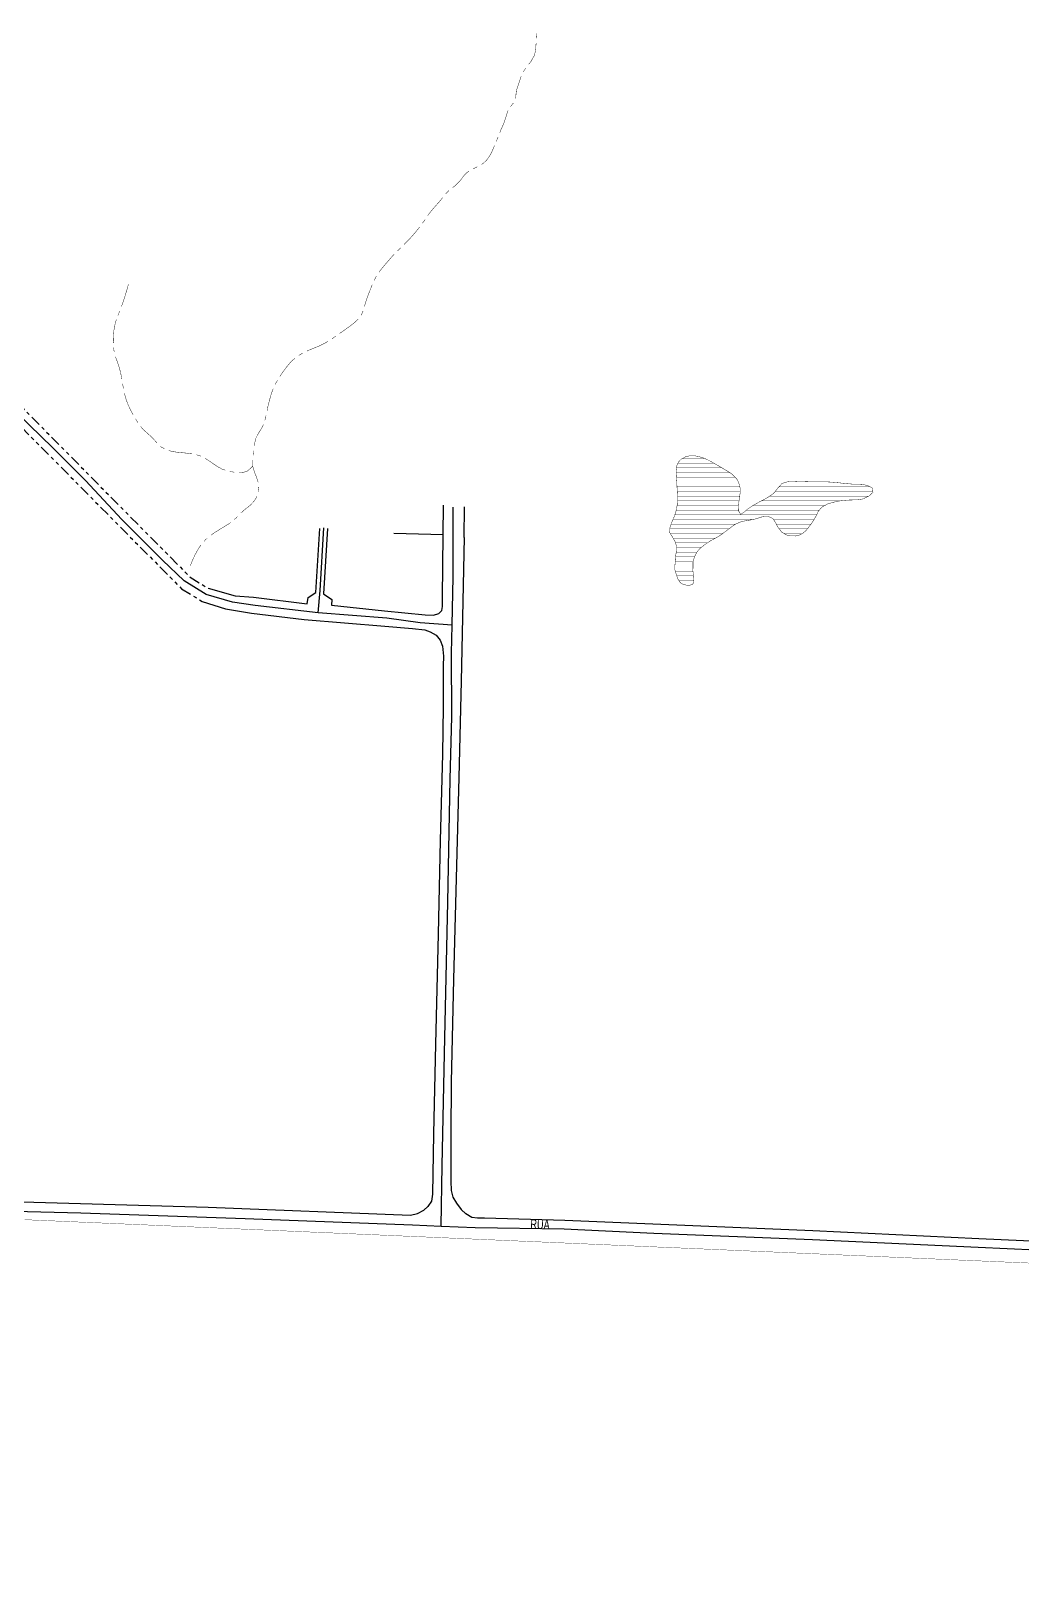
# Model space of a CAD drawing. Extents: x 204256 to 207861, y 4845615 to 4848347.
# Drawn here: x 206092 to 206515, y 4845615 to 4846280 of the extents above; entities that cross this region are included whole.
import ezdxf

# ---------------------------------------------------------------- set-up
doc = ezdxf.new("R2010")
doc.units = 0
doc.header["$LTSCALE"] = 1.5
doc.header["$MEASUREMENT"] = 0
doc.linetypes.add('TRACO_25', pattern=[8, 3, -1, 1, -1, 1, -1])
for name, color, linetype in [('HD-CURSO-INTER', 170, 'CONTINUOUS'), ('HD-HACH-HIDROG', 160, 'CONTINUOUS'), ('HD-LAGOS-PERENE', 170, 'CONTINUOUS'), ('LM-LIM-SETOR-FISCAL', 7, 'CONTINUOUS'), ('SV-EIXO-RUA-N-PAV', 6, 'CONTINUOUS'), ('SV-EIXO-RUA-PAV', 20, 'CONTINUOUS'), ('SV-RUA-PAVIM-S-GUIA-C-GUIA', 7, 'CONTINUOUS'), ('SV-TXT-RUA-PAV-S-GUIA-C-GUIA', 7, 'CONTINUOUS')]:
    doc.layers.add(name, color=color, linetype=linetype)
doc.styles.add('ARIAL', font='ARIAL.TTF')
doc.linetypes.add('Limite', pattern='A,20,-3,[130,ltypeshp.shx,S=6.35,R=0,X=0,Y=0],-3,20', length=46)

# ---------------------------------------------------------------- blocks, each defined once
blk = doc.blocks.new('*X13')
at = {"layer": 'HD-HACH-HIDROG', "const_width": 0.13}
for points in [[(206370.079111, 4846097.54241), (206379.370826, 4846097.542503)], [(206367.423489, 4846093.542317), (206386.883802, 4846093.542512)], [(206367.438544, 4846091.542284), (206390.13441, 4846091.542511)], [(206368.087443, 4846095.542357), (206383.469123, 4846095.54251)], [(206367.453599, 4846089.542251), (206392.478745, 4846089.542502)], [(206367.54974, 4846087.542219), (206393.612091, 4846087.54248)], [(206367.661472, 4846085.542187), (206394.450013, 4846085.542455)], [(206367.746233, 4846083.542155), (206394.49991, 4846083.542423)], [(206409.59281, 4846083.542574), (206451.374136, 4846083.542992)], [(206411.079675, 4846085.542622), (206449.568778, 4846085.543006)], [(206416.281838, 4846087.542707), (206432.832698, 4846087.542872)], [(206367.678435, 4846077.542056), (206393.956649, 4846077.542318)], [(206367.768933, 4846081.542122), (206394.481278, 4846081.54239)], [(206367.791633, 4846079.54209), (206394.186191, 4846079.542354)], [(206400.187461, 4846077.542381), (206430.638307, 4846077.542685)], [(206403.840733, 4846079.54245), (206437.76503, 4846079.542789)], [(206407.241634, 4846081.542517), (206449.337669, 4846081.542938)], [(206365.96018, 4846071.541939), (206400.03646, 4846071.54228)], [(206366.599813, 4846073.541979), (206427.285898, 4846073.542586)], [(206367.139124, 4846075.542017), (206394.036261, 4846075.542286)], [(206397.160315, 4846075.542317), (206428.308659, 4846075.542629)], [(206408.868167, 4846071.542368), (206426.219208, 4846071.542542)], [(206364.560565, 4846067.541859), (206389.828184, 4846067.542112)], [(206364.729599, 4846065.541828), (206387.131536, 4846065.542052)], [(206365.104932, 4846069.541898), (206392.866032, 4846069.542175)], [(206366.229612, 4846063.54181), (206384.0557, 4846063.541988)], [(206410.110457, 4846069.542348), (206424.832047, 4846069.542495)], [(206411.16475, 4846067.542325), (206423.23214, 4846067.542446)], [(206413.545479, 4846065.542316), (206420.80076, 4846065.542389)], [(206367.023729, 4846061.541785), (206380.518028, 4846061.54192)], [(206367.259831, 4846057.541721), (206376.159901, 4846057.54181)], [(206367.528641, 4846059.541757), (206378.012818, 4846059.541862)], [(206366.778929, 4846051.541618), (206374.497516, 4846051.541695)], [(206366.902888, 4846053.541652), (206374.566245, 4846053.541728)], [(206367.064424, 4846055.541686), (206375.18098, 4846055.541768)], [(206366.830153, 4846049.541585), (206374.468465, 4846049.541662)], [(206367.559517, 4846047.541559), (206374.711557, 4846047.541631)], [(206368.44214, 4846045.541535), (206374.809643, 4846045.541599)]]:
    blk.add_lwpolyline(points, dxfattribs=at)

msp = doc.modelspace()

# ---------------------------------------------------------------- linework, layer by layer
at = {"layer": 'HD-CURSO-INTER', "const_width": 0.18}
for points in [[(206307.77, 4846277.44), (206307.73, 4846277.01)], [(206307.8, 4846278.01), (206307.77, 4846277.44)], [(206307.85, 4846279.01), (206307.8, 4846278.01)], [(206306.82, 4846269.64), (206305.54, 4846267.43)], [(206306.92, 4846270.07), (206306.82, 4846269.64)], [(206307.34, 4846272.05), (206306.92, 4846270.07)], [(206307.41, 4846273.03), (206307.34, 4846272.05)], [(206307.45, 4846273.57), (206307.41, 4846273.03)], [(206307.48, 4846274.02), (206307.45, 4846273.57)], [(206307.55, 4846275.02), (206307.48, 4846274.02)], [(206302.19, 4846262.8), (206302.07, 4846262.55)], [(206302.59, 4846263.4), (206302.19, 4846262.8)], [(206303.15, 4846264.23), (206302.59, 4846263.4)], [(206304.41, 4846265.89), (206304.35, 4846265.82)], [(206304.97, 4846266.61), (206304.41, 4846265.89)], [(206305.35, 4846267.09), (206304.97, 4846266.61)], [(206305.54, 4846267.43), (206305.35, 4846267.09)], [(206299.72, 4846256.36), (206299.28, 4846255.07)], [(206299.91, 4846256.96), (206299.72, 4846256.36)], [(206300.17, 4846257.79), (206299.91, 4846256.96)], [(206300.21, 4846257.92), (206300.17, 4846257.79)], [(206301.13, 4846260.63), (206300.21, 4846257.92)], [(206301.19, 4846260.75), (206301.13, 4846260.63)], [(206297.83, 4846249.33), (206297.2, 4846248.56)], [(206298.87, 4846251.67), (206298.65, 4846251.14)], [(206298.9, 4846252.1), (206298.87, 4846251.67)], [(206298.96, 4846253.19), (206298.9, 4846252.1)], [(206299.08, 4846254.09), (206298.96, 4846253.19)], [(206299.15, 4846254.69), (206299.08, 4846254.09)], [(206299.28, 4846255.07), (206299.15, 4846254.69)], [(206294.59, 4846243.07), (206293.97, 4846241.31)], [(206294.63, 4846243.2), (206294.59, 4846243.07)], [(206295, 4846244.53), (206294.63, 4846243.2)], [(206295.2, 4846245.11), (206295, 4846244.53)], [(206295.49, 4846245.94), (206295.2, 4846245.11)], [(206295.56, 4846246.05), (206295.49, 4846245.94)], [(206296.97, 4846248.28), (206296.63, 4846247.74)], [(206297.2, 4846248.56), (206296.97, 4846248.28)], [(206292.14, 4846236.98), (206292.03, 4846236.7)], [(206292.41, 4846237.63), (206292.14, 4846236.98)], [(206292.72, 4846238.36), (206292.41, 4846237.63)], [(206292.81, 4846238.55), (206292.72, 4846238.36)], [(206293.65, 4846240.43), (206292.81, 4846238.55)], [(206293.97, 4846241.31), (206293.65, 4846240.43)], [(206288.98, 4846229.31), (206288.66, 4846228.56)], [(206289.56, 4846230.66), (206288.98, 4846229.31)], [(206289.78, 4846231.15), (206289.56, 4846230.66)], [(206291.05, 4846234.18), (206290.56, 4846232.99)], [(206291.31, 4846234.84), (206291.05, 4846234.18)], [(206285.23, 4846223.81), (206284.2, 4846223.07)], [(206285.76, 4846224.31), (206285.23, 4846223.81)], [(206286.33, 4846224.83), (206285.76, 4846224.31)], [(206286.46, 4846225.02), (206286.33, 4846224.83)], [(206288.01, 4846227.2), (206286.46, 4846225.02)], [(206288.15, 4846227.49), (206288.01, 4846227.2)], [(206288.66, 4846228.56), (206288.15, 4846227.49)], [(206275.05, 4846216.06), (206273.45, 4846214.47)], [(206275.49, 4846216.66), (206275.05, 4846216.06)], [(206275.96, 4846217.28), (206275.49, 4846216.66)], [(206276.09, 4846217.46), (206275.96, 4846217.28)], [(206276.87, 4846218.49), (206276.09, 4846217.46)], [(206277.36, 4846219), (206276.87, 4846218.49)], [(206278.02, 4846219.68), (206277.36, 4846219)], [(206278.07, 4846219.71), (206278.02, 4846219.68)], [(206278.92, 4846220.22), (206278.07, 4846219.71)], [(206281.95, 4846221.84), (206280.65, 4846221.24)], [(206282.45, 4846222.1), (206281.95, 4846221.84)], [(206269.16, 4846210.83), (206268.93, 4846210.55)], [(206269.62, 4846211.27), (206269.16, 4846210.83)], [(206270.34, 4846211.96), (206269.62, 4846211.27)], [(206271.98, 4846213.29), (206271.89, 4846213.22)], [(206272.69, 4846213.82), (206271.98, 4846213.29)], [(206273.19, 4846214.2), (206272.69, 4846213.82)], [(206273.45, 4846214.47), (206273.19, 4846214.2)], [(206262.81, 4846203.31), (206261.89, 4846202.1)], [(206263.13, 4846203.67), (206262.81, 4846203.31)], [(206264.78, 4846205.56), (206263.13, 4846203.67)], [(206265.1, 4846205.93), (206264.78, 4846205.56)], [(206265.78, 4846206.68), (206265.1, 4846205.93)], [(206266.41, 4846207.44), (206265.78, 4846206.68)], [(206267.28, 4846208.48), (206266.41, 4846207.44)], [(206267.67, 4846208.99), (206267.28, 4846208.48)], [(206257.84, 4846196.39), (206257.22, 4846195.61)], [(206259.95, 4846199.29), (206259.03, 4846198)], [(206260.18, 4846199.64), (206259.95, 4846199.29)], [(206261.65, 4846201.77), (206261.31, 4846201.28)], [(206261.89, 4846202.1), (206261.65, 4846201.77)], [(206252.43, 4846190.16), (206251.19, 4846188.93)], [(206252.61, 4846190.34), (206252.43, 4846190.16)], [(206253.47, 4846191.25), (206252.61, 4846190.34)], [(206253.98, 4846191.8), (206253.47, 4846191.25)], [(206254.48, 4846192.35), (206253.98, 4846191.8)], [(206254.64, 4846192.55), (206254.48, 4846192.35)], [(206255.98, 4846194.09), (206254.64, 4846192.55)], [(206256.59, 4846194.83), (206255.98, 4846194.09)], [(206256.93, 4846195.25), (206256.59, 4846194.83)], [(206257.22, 4846195.61), (206256.93, 4846195.25)], [(206246.08, 4846183.82), (206244.27, 4846181.73)], [(206246.24, 4846183.99), (206246.08, 4846183.82)], [(206246.92, 4846184.72), (206246.24, 4846183.99)], [(206249.3, 4846187.09), (206248.33, 4846186.14)], [(206249.76, 4846187.54), (206249.3, 4846187.09)], [(206241.27, 4846178.14), (206240.47, 4846177.08)], [(206241.7, 4846178.66), (206241.27, 4846178.14)], [(206242.22, 4846179.31), (206241.7, 4846178.66)], [(206242.33, 4846179.44), (206242.22, 4846179.31)], [(206244.12, 4846181.56), (206242.33, 4846179.44)], [(206244.27, 4846181.73), (206244.12, 4846181.56)], [(206133.15, 4846170.5), (206132.73, 4846169.06)], [(206133.29, 4846170.98), (206133.15, 4846170.5)], [(206133.57, 4846171.94), (206133.29, 4846170.98)], [(206236.89, 4846169.98), (206236.51, 4846169.03)], [(206237.25, 4846170.89), (206236.89, 4846169.98)], [(206237.44, 4846171.38), (206237.25, 4846170.89)], [(206237.63, 4846171.82), (206237.44, 4846171.38)], [(206239.36, 4846175.42), (206238.46, 4846173.63)], [(206131, 4846163.65), (206130.55, 4846162.41)], [(206131.22, 4846164.3), (206131, 4846163.65)], [(206131.95, 4846166.5), (206131.22, 4846164.3)], [(206132.15, 4846167.15), (206131.95, 4846166.5)], [(206132.73, 4846169.06), (206132.15, 4846167.15)], [(206132.73, 4846169.06), (206132.73, 4846169.06)], [(206234.75, 4846164.12), (206234.27, 4846162.41)], [(206234.82, 4846164.33), (206234.75, 4846164.12)], [(206235.21, 4846165.56), (206234.82, 4846164.33)], [(206235.46, 4846166.22), (206235.21, 4846165.56)], [(206236.25, 4846168.36), (206235.46, 4846166.22)], [(206236.51, 4846169.03), (206236.25, 4846168.36)], [(206128.41, 4846156.81), (206128.1, 4846155.86)], [(206129.36, 4846159.36), (206129.09, 4846158.69)], [(206129.46, 4846159.62), (206129.36, 4846159.36)], [(206129.84, 4846160.55), (206129.46, 4846159.62)], [(206231.27, 4846156.72), (206230.17, 4846155.71)], [(206231.58, 4846157.12), (206231.27, 4846156.72)], [(206233.06, 4846159.07), (206232.79, 4846158.72)], [(206233.27, 4846159.58), (206233.06, 4846159.07)], [(206233.66, 4846160.5), (206233.27, 4846159.58)], [(206127.17, 4846149.95), (206127.13, 4846149.32)], [(206127.22, 4846150.83), (206127.17, 4846149.95)], [(206127.23, 4846150.95), (206127.22, 4846150.83)], [(206127.36, 4846152.33), (206127.23, 4846150.95)], [(206127.47, 4846152.93), (206127.36, 4846152.33)], [(206127.9, 4846155.26), (206127.47, 4846152.93)], [(206128.1, 4846155.86), (206127.9, 4846155.26)], [(206222.08, 4846149.84), (206221.25, 4846149.27)], [(206225.28, 4846152.07), (206223.72, 4846150.98)], [(206225.36, 4846152.13), (206225.28, 4846152.07)], [(206226.51, 4846152.94), (206225.36, 4846152.13)], [(206226.99, 4846153.29), (206226.51, 4846152.94)], [(206227.74, 4846153.83), (206226.99, 4846153.29)], [(206227.8, 4846153.87), (206227.74, 4846153.83)], [(206228.95, 4846154.73), (206227.8, 4846153.87)], [(206229.39, 4846155.08), (206228.95, 4846154.73)], [(206230.15, 4846155.69), (206229.39, 4846155.08)], [(206230.17, 4846155.71), (206230.15, 4846155.69)], [(206127.09, 4846147.95), (206127.08, 4846147.39)], [(206127.08, 4846147.39), (206127.09, 4846146.95)], [(206127.13, 4846149.32), (206127.09, 4846147.95)], [(206127.22, 4846144.96), (206127.46, 4846142.97)], [(206210.82, 4846143.92), (206209.7, 4846143.41)], [(206211.53, 4846144.21), (206210.82, 4846143.92)], [(206212.22, 4846144.49), (206211.53, 4846144.21)], [(206212.45, 4846144.59), (206212.22, 4846144.49)], [(206214.99, 4846145.63), (206212.45, 4846144.59)], [(206215.22, 4846145.74), (206214.99, 4846145.63)], [(206217.24, 4846146.73), (206215.22, 4846145.74)], [(206217.89, 4846147.11), (206217.24, 4846146.73)], [(206218.54, 4846147.49), (206217.89, 4846147.11)], [(206218.75, 4846147.62), (206218.54, 4846147.49)], [(206221.06, 4846149.14), (206220.43, 4846148.71)], [(206221.25, 4846149.27), (206221.06, 4846149.14)], [(206128, 4846141.05), (206128.34, 4846140.11)], [(206128.34, 4846140.11), (206128.38, 4846139.97)], [(206128.38, 4846139.97), (206128.68, 4846139.17)], [(206128.68, 4846139.17), (206128.91, 4846138.56)], [(206128.91, 4846138.56), (206129.64, 4846136.33)], [(206129.64, 4846136.33), (206129.75, 4846136)], [(206200.97, 4846136.57), (206200.52, 4846135.94)], [(206201.11, 4846136.74), (206200.97, 4846136.57)], [(206202.89, 4846138.87), (206201.11, 4846136.74)], [(206203.06, 4846139.02), (206202.89, 4846138.87)], [(206204.56, 4846140.34), (206203.06, 4846139.02)], [(206207.34, 4846142.23), (206206.18, 4846141.52)], [(206207.9, 4846142.53), (206207.34, 4846142.23)], [(206129.75, 4846136), (206129.91, 4846135.36)], [(206129.91, 4846135.36), (206130.12, 4846134.54)], [(206130.12, 4846134.54), (206130.36, 4846133.42)], [(206130.36, 4846133.42), (206130.43, 4846133.07)], [(206130.43, 4846133.07), (206130.72, 4846131.45)], [(206196.57, 4846129.98), (206196.21, 4846129.21)], [(206196.65, 4846130.11), (206196.57, 4846129.98)], [(206197.17, 4846130.96), (206196.65, 4846130.11)], [(206198.87, 4846133.62), (206198.22, 4846132.66)], [(206199.36, 4846134.31), (206198.87, 4846133.62)], [(206200.09, 4846135.35), (206199.36, 4846134.31)], [(206200.52, 4846135.94), (206200.09, 4846135.35)], [(206131.06, 4846129.48), (206131.23, 4846128.49)], [(206131.23, 4846128.49), (206131.4, 4846127.51)], [(206131.4, 4846127.51), (206131.4, 4846127.51)], [(206131.82, 4846125.55), (206132.01, 4846124.7)], [(206132.01, 4846124.7), (206132.32, 4846123.61)], [(206132.32, 4846123.61), (206132.42, 4846123.25)], [(206132.42, 4846123.25), (206132.61, 4846122.66)], [(206194.3, 4846124.42), (206193.79, 4846122.65)], [(206194.35, 4846124.57), (206194.3, 4846124.42)], [(206194.77, 4846125.85), (206194.35, 4846124.57)], [(206195, 4846126.46), (206194.77, 4846125.85)], [(206195.3, 4846127.26), (206195, 4846126.46)], [(206195.37, 4846127.4), (206195.3, 4846127.26)], [(206132.61, 4846122.66), (206132.89, 4846121.82)], [(206132.89, 4846121.82), (206133.3, 4846120.78)], [(206133.3, 4846120.78), (206133.44, 4846120.42)], [(206133.44, 4846120.42), (206134.57, 4846118.07)], [(206134.57, 4846118.07), (206134.74, 4846117.72)], [(206134.74, 4846117.72), (206135.04, 4846117.18)], [(206135.04, 4846117.18), (206135.47, 4846116.41)], [(206135.47, 4846116.41), (206135.53, 4846116.31)], [(206192.68, 4846117.91), (206192.66, 4846117.79)], [(206192.86, 4846118.77), (206192.68, 4846117.91)], [(206192.99, 4846119.38), (206192.86, 4846118.77)], [(206193.08, 4846119.74), (206192.99, 4846119.38)], [(206193.69, 4846122.29), (206193.08, 4846119.74)], [(206193.79, 4846122.65), (206193.69, 4846122.29)], [(206136.54, 4846114.59), (206137.06, 4846113.73)], [(206137.06, 4846113.73), (206137.25, 4846113.41)], [(206137.25, 4846113.41), (206137.59, 4846112.89)], [(206138.77, 4846111.27), (206139.4, 4846110.49)], [(206139.4, 4846110.49), (206139.76, 4846110.04)], [(206139.76, 4846110.04), (206141.55, 4846108.42)], [(206190.44, 4846110.65), (206189.67, 4846109.38)], [(206190.68, 4846111.1), (206190.44, 4846110.65)], [(206191.14, 4846111.99), (206190.68, 4846111.1)], [(206191.14, 4846111.99), (206191.14, 4846111.99)], [(206191.93, 4846114.33), (206191.78, 4846113.89)], [(206192.05, 4846114.85), (206191.93, 4846114.33)], [(206192.26, 4846115.8), (206192.05, 4846114.85)], [(206192.27, 4846115.82), (206192.26, 4846115.8)], [(206141.55, 4846108.42), (206141.97, 4846108.04)], [(206141.97, 4846108.04), (206143.05, 4846107.09)], [(206143.05, 4846107.09), (206143.11, 4846107.05)], [(206143.11, 4846107.05), (206144.44, 4846105.65)], [(206144.44, 4846105.65), (206144.83, 4846105.25)], [(206144.83, 4846105.25), (206145.77, 4846104.16)], [(206187.24, 4846103.4), (206187.18, 4846102.91)], [(206187.37, 4846103.89), (206187.24, 4846103.4)], [(206187.96, 4846106.26), (206187.37, 4846103.89)], [(206188.21, 4846106.76), (206187.96, 4846106.26)], [(206188.87, 4846108.07), (206188.21, 4846106.76)], [(206189.15, 4846108.53), (206188.87, 4846108.07)], [(206189.66, 4846109.36), (206189.15, 4846108.53)], [(206189.67, 4846109.38), (206189.66, 4846109.36)], [(206147.22, 4846102.78), (206147.51, 4846102.51)], [(206147.51, 4846102.51), (206148.94, 4846101.78)], [(206150.76, 4846100.98), (206151.63, 4846100.73)], [(206151.63, 4846100.73), (206152.71, 4846100.52)], [(206152.71, 4846100.52), (206153.14, 4846100.44)], [(206153.14, 4846100.44), (206154.68, 4846100.22)], [(206154.68, 4846100.22), (206154.73, 4846100.22)], [(206154.73, 4846100.22), (206157.67, 4846099.93)], [(206157.67, 4846099.93), (206157.7, 4846099.93)], [(206157.7, 4846099.93), (206159.66, 4846099.7)], [(206159.66, 4846099.7), (206160.62, 4846099.59)], [(206160.62, 4846099.59), (206160.65, 4846099.59)], [(206162.6, 4846099.17), (206163.56, 4846098.88)], [(206163.56, 4846098.88), (206164.26, 4846098.66)], [(206164.26, 4846098.66), (206164.5, 4846098.54)], [(206166.27, 4846097.61), (206166.9, 4846097.28)], [(206166.9, 4846097.28), (206167.97, 4846096.57)], [(206167.97, 4846096.57), (206168.16, 4846096.44)], [(206168.16, 4846096.44), (206169.61, 4846095.42)], [(206186.55, 4846096.95), (206186.49, 4846096.32)], [(206186.49, 4846096.32), (206186.53, 4846094.95)], [(206186.92, 4846100.38), (206186.76, 4846098.93)], [(206186.97, 4846100.92), (206186.92, 4846100.38)], [(206169.61, 4846095.42), (206170.11, 4846095.07)], [(206170.11, 4846095.07), (206171.26, 4846094.3)], [(206171.26, 4846094.3), (206171.37, 4846094.23)], [(206171.37, 4846094.23), (206173.01, 4846093.33)], [(206173.01, 4846093.33), (206173.59, 4846093.01)], [(206173.59, 4846093.01), (206174.87, 4846092.6)], [(206176.78, 4846092.04), (206177.77, 4846091.86)], [(206177.77, 4846091.86), (206177.9, 4846091.84)], [(206177.9, 4846091.84), (206178.76, 4846091.74)], [(206180.75, 4846091.59), (206181, 4846091.58)], [(206181, 4846091.58), (206181.75, 4846091.62)], [(206181.75, 4846091.62), (206182.52, 4846091.67)], [(206182.52, 4846091.67), (206183.71, 4846091.98)], [(206183.71, 4846091.98), (206184.26, 4846092.13)], [(206184.26, 4846092.13), (206186.05, 4846093.78)], [(206186.05, 4846093.78), (206186.46, 4846094.15)], [(206186.46, 4846094.15), (206186.55, 4846094.34)], [(206186.53, 4846094.95), (206186.55, 4846094.34)], [(206186.55, 4846094.34), (206187.26, 4846092.06)], [(206187.26, 4846092.06), (206187.42, 4846091.52)], [(206187.42, 4846091.52), (206187.98, 4846090.19)], [(206187.98, 4846090.19), (206188.02, 4846090.11)], [(206188.02, 4846090.11), (206188.61, 4846088.3)], [(206188.61, 4846088.3), (206188.9, 4846087.42)], [(206188.9, 4846087.42), (206188.91, 4846087.34)], [(206189.16, 4846084.42), (206188.94, 4846083.38)], [(206189.14, 4846085.36), (206189.16, 4846084.42)], [(206184.22, 4846076.57), (206183.05, 4846075.66)], [(206184.63, 4846076.89), (206184.22, 4846076.57)], [(206185.4, 4846077.51), (206184.63, 4846076.89)], [(206185.41, 4846077.52), (206185.4, 4846077.51)], [(206187.27, 4846079.46), (206185.41, 4846077.52)], [(206187.43, 4846079.72), (206187.27, 4846079.46)], [(206188.08, 4846080.75), (206187.43, 4846079.72)], [(206188.39, 4846081.47), (206188.08, 4846080.75)], [(206176.35, 4846069.68), (206176.09, 4846069.49)], [(206177.18, 4846070.24), (206176.35, 4846069.68)], [(206179.41, 4846072.11), (206178.71, 4846071.52)], [(206179.47, 4846072.17), (206179.41, 4846072.11)], [(206180.17, 4846072.88), (206179.47, 4846072.17)], [(206183.04, 4846075.65), (206181.57, 4846074.31)], [(206183.05, 4846075.66), (206183.04, 4846075.65)], [(206167.2, 4846063.6), (206166.47, 4846062.92)], [(206170.42, 4846066.02), (206168.76, 4846064.85)], [(206171.24, 4846066.53), (206170.42, 4846066.02)], [(206172.97, 4846067.6), (206171.24, 4846066.53)], [(206173.8, 4846068.1), (206172.97, 4846067.6)], [(206174.81, 4846068.7), (206173.8, 4846068.1)], [(206175.51, 4846069.14), (206174.81, 4846068.7)], [(206176.09, 4846069.49), (206175.51, 4846069.14)], [(206161.96, 4846056.42), (206161.5, 4846055.47)], [(206162.42, 4846057.24), (206161.96, 4846056.42)], [(206163.14, 4846058.57), (206162.42, 4846057.24)], [(206163.4, 4846058.98), (206163.14, 4846058.57)], [(206163.94, 4846059.84), (206163.4, 4846058.98)], [(206164.52, 4846060.64), (206163.94, 4846059.84)], [(206166.32, 4846062.78), (206165.79, 4846062.18)], [(206166.47, 4846062.92), (206166.32, 4846062.78)], [(206160.46, 4846053.11), (206159.97, 4846051.77)], [(206160.69, 4846053.64), (206160.46, 4846053.11)], [(206161.3, 4846055.07), (206160.69, 4846053.64)], [(206161.5, 4846055.47), (206161.3, 4846055.07)]]:
    msp.add_lwpolyline(points, dxfattribs=at)
at = {"layer": 'HD-LAGOS-PERENE', "const_width": 0.18}
msp.add_lwpolyline([(206445.25, 4846086.61), (206443.74, 4846086.61), (206442.24, 4846086.67), (206439.55, 4846086.9), (206436.57, 4846087.22), (206433.58, 4846087.49), (206431.3, 4846087.61), (206429.79, 4846087.64), (206428.28, 4846087.65), (206426.78, 4846087.65), (206423.79, 4846087.66), (206421.49, 4846087.73), (206418.51, 4846087.82), (206415.51, 4846087.71), (206413.94, 4846087.44), (206412.52, 4846086.91), (206410.57, 4846084.78), (206409.09, 4846082.89), (206407.91, 4846081.95), (206406.64, 4846081.11), (206404.84, 4846080.07), (206402.19, 4846078.69), (206399.72, 4846077.27), (206397.99, 4846076.12), (206396.21, 4846074.6), (206394.89, 4846073.73), (206393.99, 4846075.13), (206393.94, 4846077.51), (206394.13, 4846079.44), (206394.38, 4846080.93), (206394.68, 4846083.46), (206394.63, 4846084.96), (206393.94, 4846087.51), (206393.18, 4846088.83), (206391.09, 4846090.97), (206389.85, 4846091.81), (206388.14, 4846092.82), (206386.19, 4846093.95), (206383.61, 4846095.47), (206381.58, 4846096.6), (206380.23, 4846097.26), (206378.84, 4846097.84), (206377.02, 4846098.4), (206375.54, 4846098.67), (206372.86, 4846098.67), (206371.39, 4846098.33), (206369.38, 4846097.23), (206368.34, 4846096.14), (206367.64, 4846094.66), (206367.29, 4846092.26), (206367.34, 4846090.75), (206367.45, 4846089.25), (206367.56, 4846087.72), (206367.71, 4846084.73), (206367.83, 4846082.65), (206367.89, 4846081.14), (206367.9, 4846079.64), (206367.81, 4846078.03), (206367.25, 4846075.08), (206366.8, 4846073.64), (206366.25, 4846072.23), (206365.62, 4846070.8), (206364.66, 4846068.08), (206364.54, 4846065.99), (206365.48, 4846064.46), (206366.83, 4846062.16), (206367.45, 4846060.17), (206367.42, 4846058.15), (206367.01, 4846055.46), (206366.93, 4846053.88), (206366.77, 4846051.74), (206366.72, 4846050.22), (206367.38, 4846048.05), (206367.91, 4846046.38), (206369.04, 4846044.61), (206370.37, 4846043.79), (206372.76, 4846043.3), (206374.46, 4846043.96), (206374.89, 4846045.92), (206374.75, 4846047.42), (206374.46, 4846049.47), (206374.49, 4846051.28), (206374.51, 4846053.4), (206375.08, 4846055.51), (206376.29, 4846057.82), (206377.44, 4846059.11), (206379.51, 4846060.81), (206382, 4846062.46), (206383.33, 4846063.16), (206385.6, 4846064.46), (206386.84, 4846065.3), (206388.88, 4846066.81), (206390.06, 4846067.72), (206391.75, 4846068.96), (206393.02, 4846069.75), (206395.23, 4846070.63), (206396.7, 4846070.95), (206398.2, 4846071.19), (206399.7, 4846071.44), (206401.6, 4846071.89), (206403.59, 4846072.56), (206405.17, 4846072.84), (206406.77, 4846072.77), (206408.6, 4846071.96), (206409.96, 4846069.82), (206410.61, 4846068.45), (206412.27, 4846066.22), (206414.09, 4846065.06), (206415.54, 4846064.61), (206418.28, 4846064.5), (206419.78, 4846064.84), (206421.15, 4846065.48), (206422.63, 4846066.75), (206423.6, 4846067.91), (206424.58, 4846069.2), (206425.69, 4846070.73), (206426.93, 4846072.8), (206427.93, 4846074.93), (206429.38, 4846076.73), (206431.84, 4846078.11), (206433.27, 4846078.57), (206435.11, 4846079.05), (206437.43, 4846079.51), (206440.42, 4846079.82), (206442.14, 4846079.87), (206443.67, 4846079.9), (206445.17, 4846079.99), (206446.9, 4846080.29), (206449.57, 4846081.54), (206451.31, 4846083.1), (206451.04, 4846084.96), (206449.47, 4846085.82), (206447.11, 4846086.5), (206445.25, 4846086.61)], dxfattribs=at)
at = {"layer": 'LM-LIM-SETOR-FISCAL', "linetype": 'Limite', "ltscale": 0.1, "const_width": 0.13, "flags": 128}
msp.add_lwpolyline([(204255.91, 4845774.54), (204446.84, 4845974), (204535.1, 4846039.96), (204560.77, 4846069.41), (204570.54, 4846097.54), (204632.4, 4846153.82), (204654.94, 4846153.05), (205078.23, 4846433.21), (204983.84, 4846565.04), (204273.38, 4846554.21), (204347.03, 4846594.12), (204378.32, 4846626.2), (204398.13, 4846660.67), (204526.98, 4846971.03), (204438.64, 4847114.19), (204402.08, 4847237.98), (204373.18, 4847447.79), (204373.2, 4847552.6), (204365.79, 4847552.5), (205446.22, 4847576.17), (205460.3, 4847496.97), (205556.14, 4847515.7), (205660.88, 4847539.89), (205654.63, 4847591.47), (205807.66, 4847598.84), (205876.3, 4847605.11), (205880.92, 4847594.37), (205947.96, 4847607.22), (205959.47, 4847609.16), (205968.56, 4847603.73), (205972.79, 4847599.34), (206017.95, 4847599.66), (206211.07, 4847610.99), (206253.35, 4847609.47), (206274.49, 4847604.21), (206283.85, 4847619.28), (206186.17, 4847750.07), (206524.96, 4848001.52), (206519.68, 4848013.26), (206960.49, 4848346.74), (206966.87, 4848336.83), (206987.16, 4848307.84), (207005.71, 4848281.99), (207017.4, 4848267.11), (206974.73, 4848235.13), (206955.48, 4848219.86), (206950.26, 4848216.07), (206955.58, 4848209.27), (206959.42, 4848202.77), (206982.67, 4848172.12), (206995.35, 4848155.22), (207005.92, 4848142.54), (207020.41, 4848120.82), (207031.95, 4848105.77), (207060.87, 4848065.4), (207066.5, 4848058.01), (207069.11, 4848053.33), (207069.26, 4848049.8), (207069.37, 4848045.04), (207075.04, 4848034.33), (207087.01, 4848019.05), (207090.77, 4848014.03), (207100.06, 4848001.48), (207111.59, 4847986.15), (207126.09, 4847965.9), (207130.37, 4847960.22), (207134.22, 4847955.66), (207145.03, 4847940.16), (207159.13, 4847921.36), (207169.47, 4847906.92), (207186.34, 4847883.83), (207193.03, 4847885.67), (207202.51, 4847892.47), (207242.67, 4847921.29), (207248.23, 4847915.4), (207260.72, 4847896.98), (207285.87, 4847860.83), (207310.76, 4847826.26), (207315.6, 4847819.35), (207328.91, 4847799.72), (207333.8, 4847793.43), (207340.01, 4847785.42), (207350.49, 4847771.92), (207365.1, 4847750.55), (207367.63, 4847745.51), (207368.81, 4847743.14), (207390.62, 4847713.26), (207400.06, 4847698.96), (207410.24, 4847685.38), (207427.79, 4847661.69), (207431.06, 4847656.73), (207440.44, 4847642.51), (207457.67, 4847619.01), (207463.75, 4847610.71), (207498.88, 4847562.81), (207506.17, 4847553.18), (207511.91, 4847545.61), (207531.85, 4847519.47), (207540.14, 4847507.78), (207556.36, 4847486.66), (207571.87, 4847465.34), (207564.83, 4847458.43), (207551.89, 4847445.71), (207534.74, 4847428.33), (207518.94, 4847409.14), (207499.11, 4847384.81), (207498.17, 4847383.65), (207496.47, 4847381.56), (207486.15, 4847368.88), (207482.26, 4847364.11), (207477.47, 4847358.01), (207465.6, 4847339.64), (207465.56, 4847339.57), (207453.37, 4847317.61), (207438.93, 4847286.56), (207430.8, 4847269.09), (207410.93, 4847225.64), (207406.21, 4847217.15), (207396.71, 4847200.13), (207391.02, 4847192.25), (207379.11, 4847175.75), (207360.52, 4847152.72), (207355.52, 4847146.52), (207336.47, 4847121.03), (207323.47, 4847103.64), (207318.06, 4847094.89), (207310.15, 4847082.08), (207305.19, 4847073.38), (207304.65, 4847072.43), (207303.79, 4847070.78), (207287.7, 4847039.93), (207271.61, 4847010.96), (207261.28, 4846991.91), (207237.73, 4846950.07), (207236, 4846947.01), (207246.02, 4846928.73), (207251.02, 4846918.92), (207261.83, 4846899.5), (207265.63, 4846893.3), (207284.85, 4846863.07), (207289.66, 4846855.66), (207307.47, 4846827.84), (207314.88, 4846816.63), (207320.06, 4846808.15), (207332.53, 4846791.25), (207339.11, 4846782.58), (207345.12, 4846773.87), (207348.76, 4846768.8), (207357.76, 4846756.36), (207363.08, 4846749.04), (207366.95, 4846743.73), (207375.37, 4846734.54), (207383.22, 4846728.41), (207384.7, 4846727.73), (207392.17, 4846724.3), (207394.9, 4846723.05), (207402.49, 4846720.73), (207417.51, 4846716.14), (207437.03, 4846709.56), (207455.89, 4846703.64), (207460.62, 4846701.8), (207464.4, 4846700.29), (207467.39, 4846699.09), (207481.11, 4846693.55), (207488.13, 4846690.92), (207492.95, 4846689.16), (207510.17, 4846679.84), (207529.47, 4846668.22), (207543.72, 4846659.45), (207561.49, 4846646.95), (207570.84, 4846639.98), (207577.05, 4846635.29), (207586.86, 4846628.1), (207606.11, 4846612.63), (207623.66, 4846599.69), (207639.45, 4846588.94), (207662.08, 4846572.67), (207671.27, 4846565.58), (207685.28, 4846561.61), (207697.24, 4846558.13), (207709.78, 4846554.65), (207731.23, 4846549.14), (207735.6, 4846547.91), (207745.02, 4846545.25), (207762.81, 4846541.24), (207775.65, 4846538.39), (207787.75, 4846535.54), (207783.77, 4846513.63), (207781.5, 4846502.37), (207779.56, 4846492.81), (207778.5, 4846480), (207783.13, 4846476.08), (207788.36, 4846474.34), (207788.71, 4846474.22), (207798.97, 4846471.45), (207842.08, 4846460.36), (207844.37, 4846459.93), (207847.21, 4846459.39), (207851.95, 4846457.87), (207854.6, 4846457.02), (207858.96, 4846455.96), (207860.74, 4846451.34), (207859.67, 4846437.09), (207856.83, 4846420), (207854.33, 4846403.63), (207846.53, 4846396.15), (207836.81, 4846356.4), (207833.21, 4846341.98), (207827.16, 4846317.88), (207806.6, 4846238.03), (207795.3, 4846194.29), (207792.57, 4846183.36), (207787.76, 4846165.39), (207754.01, 4846025.3), (207739.36, 4845961), (207739.21, 4845960.34), (207737.77, 4845953.31), (207733.28, 4845938.2), (207726.95, 4845910.14), (207723, 4845891.36), (207741.21, 4845886.65), (207760.55, 4845879.79), (207773.24, 4845875.33), (207781.18, 4845873.09), (207785.9, 4845871.77), (207797.77, 4845868.36), (207799.24, 4845867.93), (207814.84, 4845863.98), (207831.48, 4845857.74), (207850.72, 4845850.88), (207842.01, 4845830.09), (207833.57, 4845800.72), (207825.14, 4845777.91), (207814.83, 4845746.81), (207813.3, 4845742.3), (207812.54, 4845740.05), (207809.34, 4845729.53), (207804.2, 4845714.63), (207791.7, 4845677.75), (207783.5, 4845679.57), (207766.81, 4845685.02), (207754.43, 4845688.82), (207739.64, 4845691.3), (207722.13, 4845693.94), (207717.1, 4845694.68), (207690.08, 4845700.62), (207680.08, 4845702.89), (207670.03, 4845704.98), (207667.81, 4845700.16), (207660.99, 4845676.98), (207660.54, 4845673.8), (207657.39, 4845659.57), (207656.59, 4845656.53), (207655.95, 4845653.98), (207650.56, 4845639.59), (207647.27, 4845633.02), (207644.17, 4845622.85), (207641.37, 4845615.1), (207618.1, 4845615.4), (207601.33, 4845615.86), (207592.93, 4845615.82), (207543.69, 4845617.43), (207493.78, 4845618.83), (207471.28, 4845620.61), (207442.67, 4845621.38), (207409.05, 4845621.45), (207395.8, 4845621.64), (207345.61, 4845622.76), (207297.34, 4845623.66), (207294.87, 4845656.58), (207289.29, 4845728.51), (207262.54, 4845726.7), (207256.04, 4845726.92), (207223.17, 4845727.38), (207195.16, 4845729.67), (207135.61, 4845730.44), (207094.04, 4845731.93), (207071.52, 4845732.83), (207036.85, 4845734.18), (207004.87, 4845734.18), (206995.29, 4845734.45), (206955.41, 4845735.22), (205304.22, 4845806.54), (205065.89, 4845798.29), (204762.24, 4845774.02), (204255.91, 4845774.54)], close=True, dxfattribs=at)
at = {"layer": 'SV-EIXO-RUA-N-PAV'}
msp.add_lwpolyline([(206166.66, 4846039.48), (206157.4, 4846045.32), (206148.07, 4846054.12), (206130.66, 4846071.53), (206115.17, 4846088.17), (206101.09, 4846102.25), (206081.37, 4846121.46), (206064.72, 4846137.97), (206057.56, 4846146.68), (206052.69, 4846152.31), (206048.85, 4846162.3), (206045.78, 4846178.43), (206043.47, 4846193.03), (206041.17, 4846210.31), (206036.56, 4846230.28), (206033.74, 4846248.72), (206032.21, 4846258.19)], dxfattribs=at)
at = {"layer": 'SV-EIXO-RUA-PAV'}
for points in [[(206267.02, 4845769.89), (206267.49, 4845795.7), (206268.53, 4845850.22), (206269.9, 4845908.17), (206270.82, 4845960.64), (206271.53, 4845987.32), (206271.36, 4846014.53), (206271.66, 4846026.44), (206272.18, 4846047.11), (206272.18, 4846076.77)], [(206214.46, 4846031.76), (206215.37, 4846041.17), (206216.92, 4846067.95)], [(206271.66, 4846026.44), (206258.08, 4846027.48), (206243.88, 4846029.46), (206214.46, 4846031.76), (206187.57, 4846034.87), (206177.95, 4846036.3), (206166.66, 4846039.48)], [(206067.59, 4845776.68), (206113.26, 4845775.51), (206183.4, 4845773.17), (206254.77, 4845770.49), (206267.02, 4845769.89), (206281.5, 4845769.31), (206319.5, 4845768.78), (206357.82, 4845766.89), (206425.48, 4845764.18), (206496.27, 4845760.91), (206582.82, 4845756.88)]]:
    msp.add_lwpolyline(points, dxfattribs=at)
at = {"layer": 'SV-RUA-PAVIM-S-GUIA-C-GUIA', "color": 7, "linetype": 'TRACO_25'}
for points in [[(206054.09, 4846145.03), (206156.21, 4846041.98), (206164.99, 4846036.54)], [(206058.56, 4846149.4), (206159.88, 4846046.91), (206167.55, 4846042.16)]]:
    msp.add_lwpolyline(points, dxfattribs=at)
at = {"layer": 'SV-RUA-PAVIM-S-GUIA-C-GUIA'}
for points in [[(206267.88, 4846064.96), (206268.04, 4846077.7)], [(206276.83, 4846063.83), (206277.01, 4846076.97)], [(206167.55, 4846042.16), (206179.09, 4846038.97), (206186.92, 4846038.34), (206209.88, 4846035.51), (206210.27, 4846038.27), (206213.55, 4846040.43), (206215.28, 4846067.73)], [(206218.49, 4846067.73), (206216.74, 4846039.83), (206220.31, 4846037.37), (206220.28, 4846034.92), (206242.9, 4846032.54), (206260.13, 4846030.9), (206263.68, 4846030.7), (206265.98, 4846031.37), (206267.3, 4846032.63), (206267.55, 4846034.36), (206267.63, 4846038.42), (206267.88, 4846064.96), (206246.83, 4846065.51)], [(206276.83, 4846063.83), (206275.61, 4846002.59), (206274.57, 4845961.41), (206272.33, 4845875.24), (206271.35, 4845831.4), (206271.13, 4845809.03), (206271.13, 4845795.17), (206271.15, 4845789.05), (206271.25, 4845785.04), (206272.01, 4845782.17), (206273.52, 4845779.64), (206275.49, 4845777.04)], [(206164.99, 4846036.54), (206175, 4846033.44), (206186.13, 4846031.53), (206208.6, 4846028.89), (206242.91, 4846025.97), (206254.8, 4846025.05), (206260, 4846024.46), (206262.35, 4846023.6), (206264.82, 4846022.11), (206266.54, 4846020.07), (206267.65, 4846017.4), (206268, 4846013.18), (206267.94, 4846009.07), (206267.9, 4846002.19), (206267.81, 4845991.61), (206267.6, 4845971.39), (206266.66, 4845934.47), (206265.68, 4845894.45), (206264.62, 4845847.6), (206263.71, 4845809.22), (206263.32, 4845783.49), (206262.94, 4845780.59), (206261.35, 4845778.2), (206259.63, 4845776.67)], [(205796.18, 4845789.74), (205855.09, 4845787.7), (205922.57, 4845785), (205945.3, 4845784.09), (206073.32, 4845780.71), (206167.54, 4845778), (206253.87, 4845774.54), (206256.97, 4845775.25), (206259.63, 4845776.67)], [(206955.43, 4845739.61), (206874.86, 4845742.57), (206849.88, 4845743.52), (206849.6, 4845743.53), (206807.5, 4845745.01), (206756.57, 4845746.97), (206748.59, 4845747.47), (206721.15, 4845749.2), (206700.7, 4845751.37), (206656.64, 4845756.91), (206637.44, 4845758.5), (206582.32, 4845760.68), (206496.44, 4845764.48), (206425.62, 4845767.82), (206319.8, 4845772.3), (206285.51, 4845773.28), (206282.58, 4845773.28), (206280.17, 4845773.59), (206277.6, 4845775.06), (206275.49, 4845777.04)]]:
    msp.add_lwpolyline(points, dxfattribs=at)

# ---------------------------------------------------------------- block references
at = {"layer": 'HD-LAGOS-PERENE'}
msp.add_blockref('*X13', (0, 0), dxfattribs=at)

# ---------------------------------------------------------------- texts
at = {"layer": 'SV-TXT-RUA-PAV-S-GUIA-C-GUIA', "style": 'ARIAL', "width": 0.7}
msp.add_text('RUA', height=4, rotation=357.35382, dxfattribs=at).set_placement((206305.01, 4845768.82))

doc.saveas('drawing.dxf')
